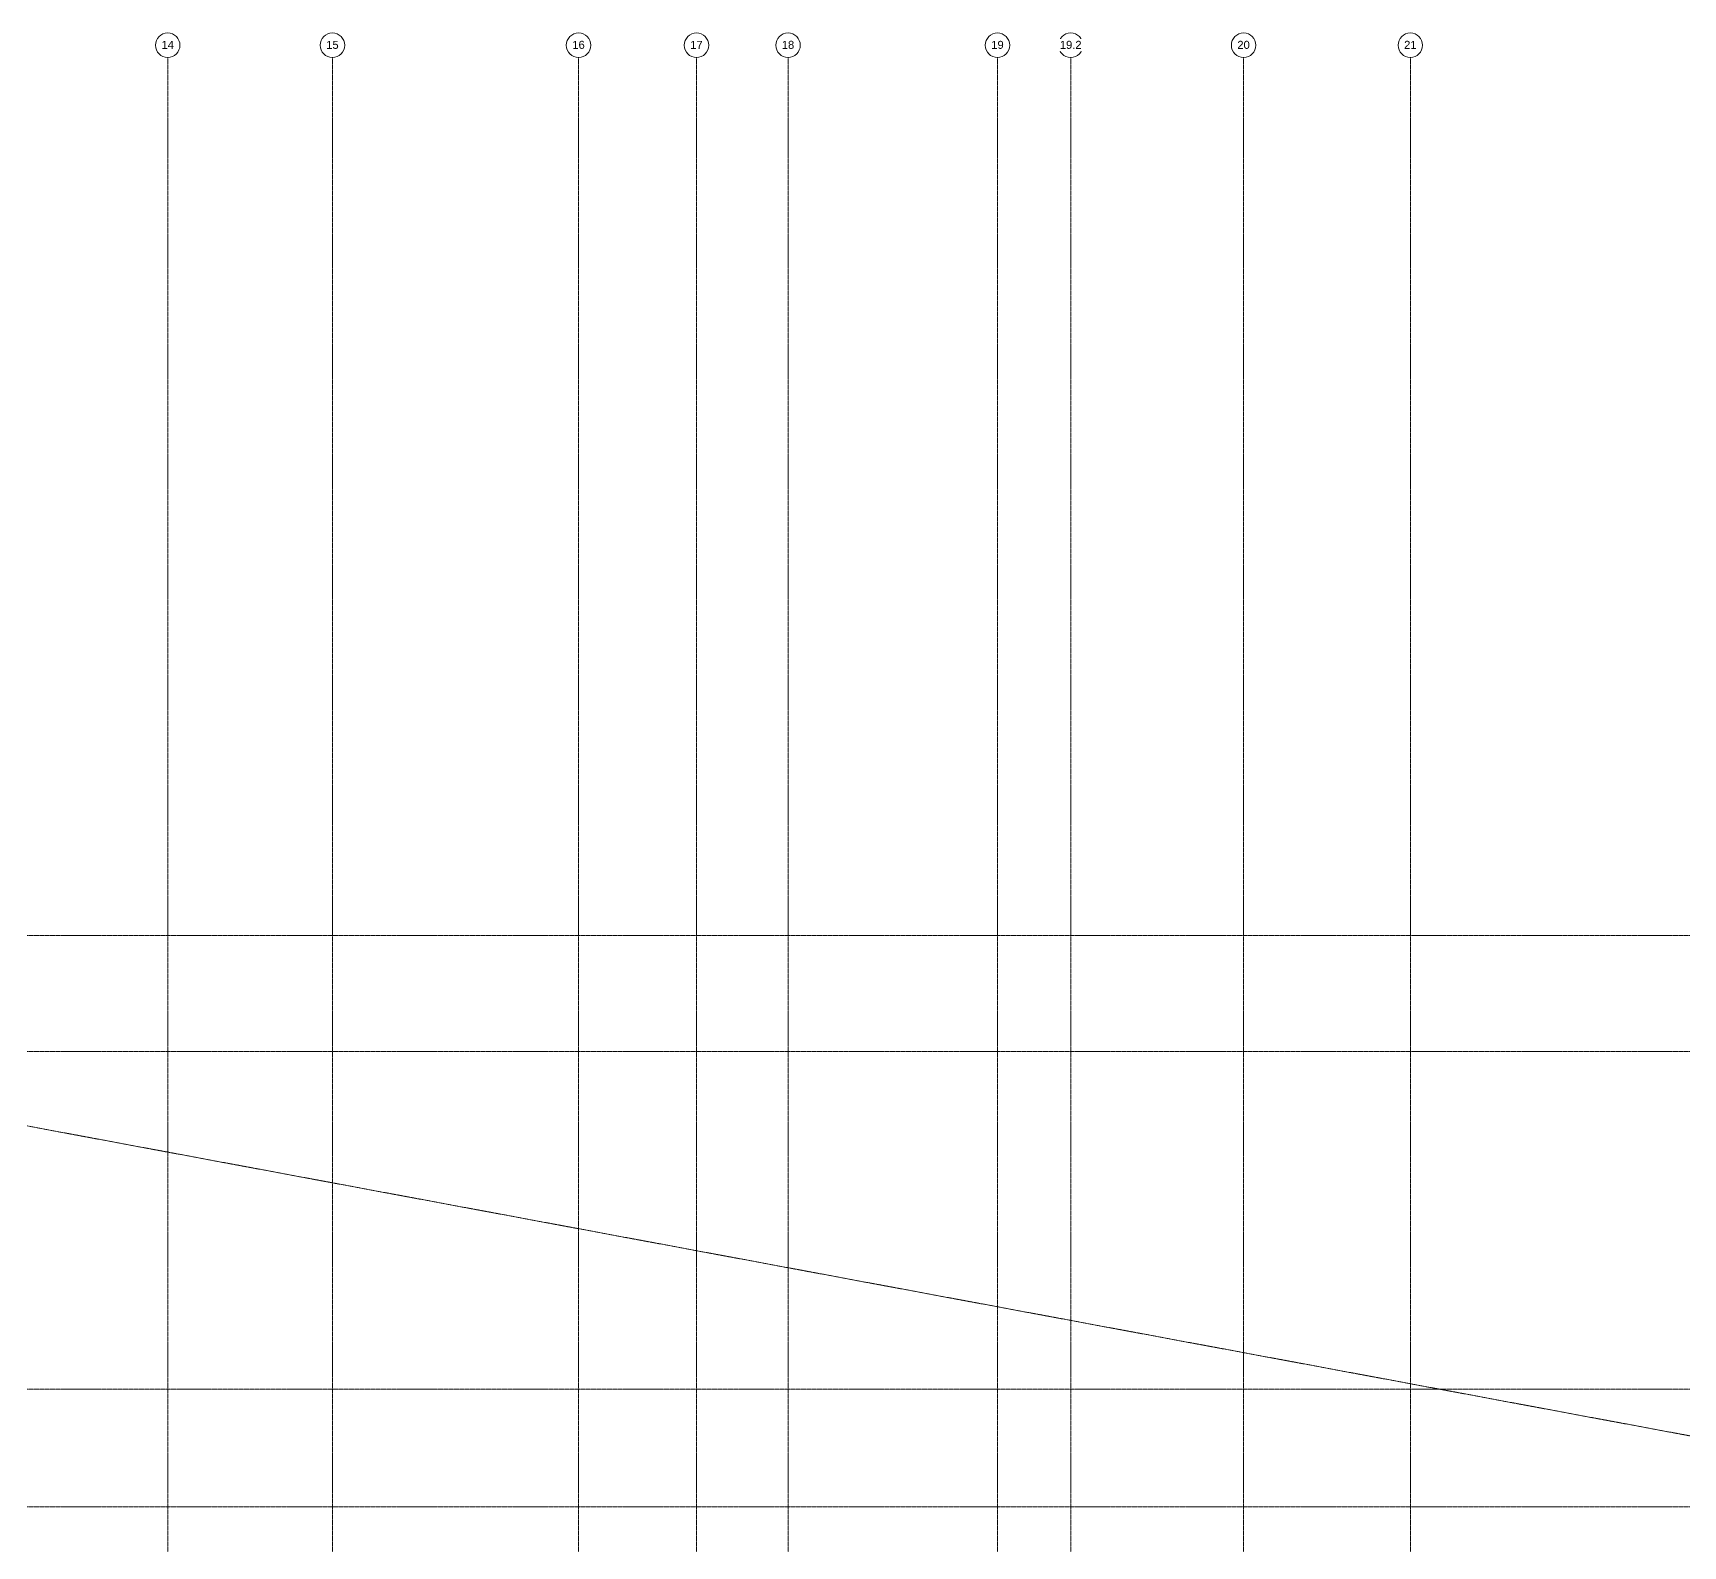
# Model space of a CAD drawing. Header units: inches. Extents: x -3679 to 241, y -496 to 1784.
# Drawn here: x -2279 to -1468, y 1040 to 1784 of the extents above; entities that cross this region are included whole.
import ezdxf

# ---------------------------------------------------------------- set-up
doc = ezdxf.new("R2010")
doc.units = ezdxf.units.IN
doc.header["$MEASUREMENT"] = 0
doc.linetypes.add('Grid Line', pattern=[0.875, 0.5, -0.125, 0.125, -0.125])
doc.layers.add('S-GRID', color=8, linetype='Continuous', lineweight=9)
doc.layers.add('S-GRID-IDEN', color=8, linetype='Continuous', lineweight=13)
doc.styles.add('Arial', font='arial.ttf', dxfattribs={"height": 3.934132})

# ---------------------------------------------------------------- blocks, each defined once
blk = doc.blocks.new('Grid - 3_16_-139788-FOURTH LEVEL')
at = {"layer": 'S-GRID-IDEN'}
blk.add_circle((0, 0), 0.188, dxfattribs=at)

msp = doc.modelspace()

# ---------------------------------------------------------------- linework, layer by layer
at = {"layer": 'S-GRID', "linetype": 'Grid Line'}
for p, q in [((-3580, 1488.28), (228, 778.5)), ((-3666.39, 1340), (228, 1340)), ((-3666.39, 1283), (228, 1283)), ((-3666.39, 1117), (228, 1117)), ((-3666.39, 1059), (228, 1059))]:
    msp.add_line(p, q, dxfattribs=at)

# ---------------------------------------------------------------- block references
at = {"layer": 'S-GRID-IDEN', "xscale": 31.99999999999999, "yscale": 31.99999999999999, "zscale": 31.99999999999999, "rotation": 180}
for p in [(-2213, 1777.74), (-2132, 1777.74), (-2011, 1777.74), (-1953, 1777.74), (-1908, 1777.74), (-1805, 1777.74), (-1769, 1777.74), (-1684, 1777.74), (-1602, 1777.74)]:
    msp.add_blockref('Grid - 3_16_-139788-FOURTH LEVEL', p, dxfattribs=at)

# ---------------------------------------------------------------- next in the draw order: texts
at = {"layer": 'S-GRID-IDEN', "lineweight": 9, "char_height": 3.934, "attachment_point": 2, "line_spacing_factor": 0.938532, "style": 'Arial', "bg_fill": 3, "box_fill_scale": 1.25, "bg_fill_color": 0, "bg_fill_transparency": 0}
for s, insert, width in [('14', (-2213, 1779.89), 7.296), ('15', (-2132, 1779.89), 7.296), ('16', (-2011, 1779.89), 7.296), ('17', (-1953, 1779.89), 7.296), ('18', (-1908, 1779.89), 7.296), ('19', (-1805, 1779.89), 7.296), ('19.2', (-1769, 1779.89), 12.768), ('20', (-1684, 1779.89), 7.296), ('21', (-1602, 1779.89), 7.296)]:
    msp.add_mtext(s, dxfattribs=dict(at, insert=insert, width=width))

# ---------------------------------------------------------------- next in the draw order: linework, layer by layer
at = {"layer": 'S-GRID', "linetype": 'Grid Line'}
for p, q in [((-2213, 1771.74), (-2213, -484.26)), ((-2132, 1771.74), (-2132, -484.26)), ((-2011, 1771.74), (-2011, -484.26)), ((-1953, 1771.74), (-1953, -484.26)), ((-1908, 1771.74), (-1908, -484.26)), ((-1805, 1771.74), (-1805, -484.26)), ((-1769, 1771.74), (-1769, -484.26)), ((-1684, 1771.74), (-1684, -484.26)), ((-1602, 1771.74), (-1602, -484.26))]:
    msp.add_line(p, q, dxfattribs=at)

doc.saveas('drawing.dxf')
